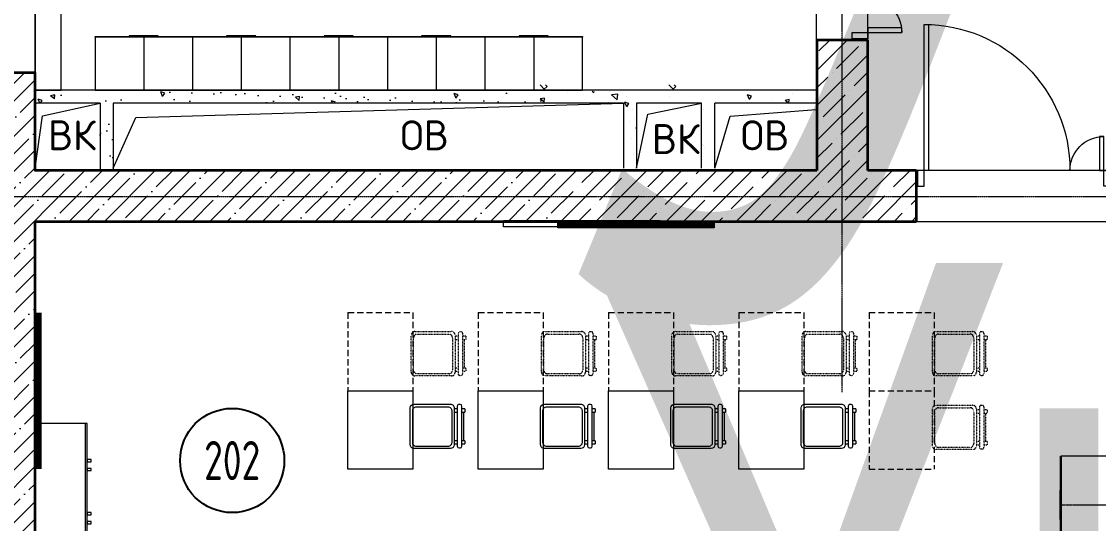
# Model space of a CAD drawing. Header units: millimetres. Extents: x 0 to 168960, y -92093 to 443706.
# Drawn here: x 5297 to 13561, y 208096 to 211946 of the extents above; entities that cross this region are included whole.
import ezdxf
from ezdxf.enums import TextEntityAlignment as Align

# ---------------------------------------------------------------- set-up
doc = ezdxf.new("R2018")
doc.units = ezdxf.units.MM
for name, pattern in [('HIDDEN', [0.375, 0.25, -0.125]), ('HIDDEN2', [4.7625, 3.175, -1.5875]), ('осевая', [50.8, 31.75, -6.35, 6.35, -6.35])]:
    doc.linetypes.add(name, pattern=pattern)
for name, color, linetype, lineweight in [('_0', 7, 'Continuous', 15), ('АР_Двери', 250, 'Continuous', 9), ('АР_Названия помещений', 124, 'Continuous', 5), ('АР_Номер помещения', 1, 'Continuous', 25), ('АР_Окна БЛОК', 250, 'Continuous', 13), ('АР_Помещения_площадь', 19, 'Continuous', 9), ('Основная ГКЛ', 250, 'Continuous', 9)]:
    doc.layers.add(name, color=color, linetype=linetype, lineweight=lineweight)
doc.layers.add('АР_Сущ.Несущая стена', color=7, linetype='Continuous')
doc.styles.add('ISOCPEUR', font='isocpeur.ttf', dxfattribs={"height": 175})
doc.styles.add('PDF ISOCPEUR', font='isocpeur.ttf')
doc.styles.get("Standard").update_dxf_attribs({"font": 'arial.ttf'})

# ---------------------------------------------------------------- blocks, each defined once
blk = doc.blocks.new('ОКНО 1910')
at = {"layer": 'АР_Окна БЛОК', "color": 8, "ltscale": 0.1}
for points in [[(178763.3, -124524.8), (180673.3, -124524.8), (180673.3, -125084.8), (178763.3, -125084.8)], [(178763.3, -125014.8), (180673.3, -125014.8), (180673.3, -125084.8), (178763.3, -125084.8)], [(178763.3, -125014.8), (178833.3, -125014.8), (178833.3, -125084.8), (178763.3, -125084.8)], [(180603.3, -125014.8), (180673.3, -125014.8), (180673.3, -125084.8), (180603.3, -125084.8)]]:
    blk.add_lwpolyline(points, close=True, dxfattribs=at)
blk.add_lwpolyline([(178833.3, -125049.8), (180603.3, -125049.8)], dxfattribs=at)
blk = doc.blocks.new('2 ЭТАЖ')
at = {"layer": 'АР_Сущ.Несущая стена', "lineweight": 13, "ltscale": 10000}
h = blk.add_hatch(dxfattribs=at)
h.set_pattern_fill('ANSI35', color=8, scale=30)
h.paths.add_polyline_path([(113713.3, -117384.8), (113154.3, -117384.8), (113153.3, -125084.8), (114353.3, -125084.8), (114353.3, -124524.8), (113713.3, -124524.8), (113713.3, -118524.8), (120474.7, -118524.8), (120474.7, -118134.8), (120103.3, -118134.8), (120103.3, -117134.8), (119713.3, -117134.8), (119713.3, -118134.8), (113713.3, -118134.8)])
at = {"layer": 'АР_Сущ.Несущая стена', "color": 8, "linetype": 'Continuous', "lineweight": 35}
for p, q in [((120103.3, -117134.8), (119713.3, -117134.8)), ((119713.3, -117134.8), (119713.3, -118134.8)), ((120103.3, -118134.8), (120103.3, -117134.8))]:
    blk.add_line(p, q, dxfattribs=at)
at = {"layer": 'АР_Сущ.Несущая стена', "color": 8, "linetype": 'Continuous', "lineweight": 35, "flags": 128}
for points in [[(119713.3, -118134.8), (113713.3, -118134.8), (113713.3, -117384.8), (113153.3, -117384.8), (113153.3, -124524.8)], [(120474.7, -118134.8), (120103.3, -118134.8)], [(120474.7, -118134.8), (120474.7, -118524.8)], [(113713.3, -124524.8), (113713.3, -118524.8), (120474.7, -118524.8)]]:
    blk.add_lwpolyline(points, dxfattribs=at)
at = {"layer": 'АР_Сущ.Несущая стена', "color": 8, "rotation": 270}
blk.add_blockref('ОКНО 1910', (238238.1, 63288.5), dxfattribs=at)
blk = doc.blocks.new('*U292')
at = {"layer": 'АР_Двери', "color": 8}
for points in [[(1430.7, 1120), (1395.7, 1120), (1395.7, 0), (1430.7, 0)], [(50, 260.7), (85, 260.7), (85, 0), (50, 0)], [(50, 0), (0, 0), (0, -120), (50, -120)], [(1430.7, 0), (1480.7, 0), (1480.7, -120), (1430.7, -120)]]:
    blk.add_lwpolyline(points, close=True, dxfattribs=at)
for centre, radius, start, end in [((1430.7, 0), 1120, 90, 180), ((50, 0), 260.7, 0, 90)]:
    blk.add_arc(centre, radius, start, end, dxfattribs=at)
at = {"layer": 'Основная ГКЛ', "color": 8, "ltscale": 5}
for p, q in [((-10, 0), (-10, -120)), ((1490.7, 0), (1490.7, -120))]:
    blk.add_line(p, q, dxfattribs=at)
blk = doc.blocks.new('*U313')
at = {"color": 8, "style": 'ISOCPEUR', "width": 0.7, "flags": 1}
blk.add_attdef('КАТЕГОРИЯ', (-499.2, -2092.2), '', height=250, dxfattribs=at)
at = {"layer": 'АР_Номер помещения', "color": 8, "style": 'ISOCPEUR', "width": 0.7}
blk.add_attdef('НОМЕР_ПОМЕЩЕНИЯ', text='', height=300, dxfattribs=at).set_placement((-17991.4, 9086.8), align=Align.MIDDLE_CENTER)
at = {"layer": 'АР_Помещения_площадь', "color": 8, "style": 'ISOCPEUR', "width": 0.7}
blk.add_attdef('ПЛОЩАДЬ_ПОМЕЩЕНИЯ', text='', height=200, dxfattribs=at).set_placement((-16295.6, 2793.5), align=Align.MIDDLE_RIGHT)
at = {"layer": 'АР_Помещения_площадь', "color": 8, "lineweight": 30, "width": 0.7, "flags": 104}
blk.add_attdef('ИМЯ_ПОМЕЩЕНИЯ', text='', height=100, dxfattribs=at).set_placement((157.6, 1217.1), align=Align.MIDDLE_CENTER)
blk = doc.blocks.new('*U314')
at = {"layer": 'АР_Номер помещения', "color": 8}
blk.add_circle((-20624.5, 6164.3), 400, dxfattribs=at)
at = {"color": 8, "style": 'ISOCPEUR', "width": 0.7, "flags": 1}
blk.add_attdef('КАТЕГОРИЯ', (-499.2, -2092.2), '', height=250, dxfattribs=at)
at = {"layer": 'АР_Номер помещения', "color": 8, "style": 'ISOCPEUR', "width": 0.7}
blk.add_attdef('НОМЕР_ПОМЕЩЕНИЯ', text='', height=300, dxfattribs=at).set_placement((-20624.5, 6164.3), align=Align.MIDDLE_CENTER)
at = {"layer": 'АР_Помещения_площадь', "color": 8, "style": 'ISOCPEUR', "width": 0.7}
blk.add_attdef('ПЛОЩАДЬ_ПОМЕЩЕНИЯ', text='', height=200, dxfattribs=at).set_placement((-14331.8, 2537.7), align=Align.MIDDLE_RIGHT)
at = {"layer": 'АР_Помещения_площадь', "color": 8, "lineweight": 30, "width": 0.7, "flags": 104}
blk.add_attdef('ИМЯ_ПОМЕЩЕНИЯ', text='', height=100, dxfattribs=at).set_placement((157.6, 1217.1), align=Align.MIDDLE_CENTER)
blk = doc.blocks.new('A$C3da1b1ea')
at = {"color": 8, "lineweight": 0}
blk.add_lwpolyline([(0, 0), (50, 0), (50, -1200), (0, -1200), (0, 0)], dxfattribs=at)
blk = doc.blocks.new('тумба 1450х400х750')
at = {"color": 8, "lineweight": 15, "ltscale": 100}
blk.add_line((-12776, 30271.1), (-14226, 30271.1), dxfattribs=at)
for points in [[(-12776, 29883.1), (-12776, 30283.1), (-14226, 30283.1), (-14226, 29883.1)], [(-13948.9, 30283.1), (-13931.6, 30283.1), (-13931.6, 30313.3), (-13948.9, 30313.3)], [(-13881.3, 30283.1), (-13863.9, 30283.1), (-13863.9, 30313.3), (-13881.3, 30313.3)], [(-13541.9, 30283.1), (-13524.5, 30283.1), (-13524.5, 30313.3), (-13541.9, 30313.3)], [(-13474.2, 30283.1), (-13456.9, 30283.1), (-13456.9, 30313.3), (-13474.2, 30313.3)], [(-13145, 30283.1), (-13127.6, 30283.1), (-13127.6, 30313.3), (-13145, 30313.3)], [(-13077.3, 30283.1), (-13060, 30283.1), (-13060, 30313.3), (-13077.3, 30313.3)]]:
    blk.add_lwpolyline(points, close=True, dxfattribs=at)
blk = doc.blocks.new('стул №3-5')
at = {"color": 8, "linetype": 'ByBlock', "extrusion": (-6.19742e-05, 0.000470712, 1)}
for p, q in [((-15407, 16627.7, 196.8), (-15407, 16619.9, 196.8)), ((-15086.8, 16641.7, 196.8), (-15393.1, 16641.7, 196.8)), ((-15372.7, 16664.9, 196.8), (-15348.5, 16664.9, 196.8)), ((-15372.7, 16664.9, 196.8), (-15372.7, 16641.7, 196.8)), ((-15348.5, 16641.7, 196.8), (-15348.5, 16664.9, 196.8)), ((-15348.5, 16653.3, 196.8), (-15128.7, 16653.3, 196.8)), ((-15128.7, 16664.9, 196.8), (-15104.4, 16664.9, 196.8)), ((-15128.7, 16664.9, 196.8), (-15128.7, 16641.7, 196.8)), ((-15104.4, 16641.7, 196.8), (-15104.4, 16664.9, 196.8)), ((-15072.8, 16619.9, 196.8), (-15072.8, 16627.7, 196.8)), ((-15393.1, 16605.9, 196.8), (-15086.8, 16605.9, 196.9)), ((-15372.7, 16605.9, 196.8), (-15372.7, 16583.2, 196.9)), ((-15348.5, 16583.2, 196.9), (-15348.5, 16605.9, 196.8)), ((-15128.7, 16605.9, 196.9), (-15128.7, 16583.2, 196.9)), ((-15104.4, 16583.2, 196.9), (-15104.4, 16605.9, 196.9))]:
    blk.add_line(p, q, dxfattribs=at)
at = {"color": 8, "ltscale": 100, "extrusion": (-6.19742e-05, 0.000470712, 1), "elevation": 205.6}
for points in [[(-15379.9, 16582.9), (-15097, 16582.9, -0.414169), (-15068.3, 16554.2), (-15068.3, 16274.2, -0.414258), (-15097, 16245.5), (-15379.9, 16245.5, -0.414169), (-15408.6, 16274.2), (-15408.6, 16554.2, -0.414258)], [(-15360.2, 16563.2), (-15113.6, 16563.2, -0.414214), (-15084.9, 16534.4), (-15084.9, 16292.6, -0.414214), (-15113.6, 16263.9), (-15360.2, 16263.9, -0.414214), (-15388.9, 16292.6), (-15388.9, 16534.4, -0.414214)]]:
    blk.add_lwpolyline(points, format="xyb", close=True, dxfattribs=at)
at = {"color": 8, "linetype": 'ByBlock', "extrusion": (-6.19742e-05, 0.000470712, 1)}
for centre, start, end in [((-15393, 16627.6, 205.6), 90, 180), ((-15393, 16619.8, 205.6), 180, 270), ((-15086.8, 16627.6, 205.6), 0, 90), ((-15086.8, 16619.8, 205.6), 270, 0)]:
    blk.add_arc(centre, 13.9, start, end, dxfattribs=at)
blk = doc.blocks.new('_стол№3-№5')
at = {"color": 8}
blk.add_lwpolyline([(-169868.3, 526261.4), (-169368.3, 526261.4), (-169368.3, 525661.4), (-169868.3, 525661.4)], close=True, dxfattribs=at)
blk = doc.blocks.new('_Стул резерв')
at = {"color": 8, "linetype": 'HIDDEN', "ltscale": 0.1, "extrusion": (6.19742e-05, -0.000470712, 1)}
for p, q in [((-31.6, 45, 0), (-31.6, 37.1, 0)), ((288.6, 58.9, 0), (-17.6, 58.9, 0)), ((-17.6, 23.2, 0), (288.6, 23.2, 0)), ((0, 81.6, 0), (0, 58.9, 0)), ((0, 23.2, 0), (0, 0)), ((24.3, 0, 0), (0, 0)), ((24.3, 58.9, 0), (24.3, 81.6, 0)), ((24.3, 0, 0), (24.3, 23.2, 0)), ((244, 11.6, 0), (24.3, 11.6, 0)), ((244, 81.6, 0), (244, 58.9, 0)), ((244, 23.2, 0), (244, 0, 0)), ((268.3, 0, 0), (244, 0, 0)), ((268.3, 58.9, 0), (268.3, 81.6, 0)), ((268.3, 0, 0), (268.3, 23.2, 0)), ((302.6, 37.1, 0), (302.6, 45, 0))]:
    blk.add_line(p, q, dxfattribs=at)
for points in [[(275.5, 81.9), (-7.4, 81.9, -0.414169), (-36.1, 110.6), (-36.1, 390.6, -0.414258), (-7.4, 419.3), (275.5, 419.3, -0.414169), (304.2, 390.6), (304.2, 110.6, -0.414258)], [(255.8, 101.6), (9.2, 101.6, -0.414214), (-19.5, 130.3), (-19.5, 372.2, -0.414214), (9.2, 400.9), (255.8, 400.9, -0.414214), (284.5, 372.2), (284.5, 130.3, -0.414214)]]:
    blk.add_lwpolyline(points, format="xyb", close=True, dxfattribs=at)
for centre, start, end in [((-17.6, 45), 90, 180), ((-17.6, 37.1), 180, 270), ((288.6, 45, 0), 0, 90), ((288.6, 37.1, 0), 270, 0)]:
    blk.add_arc(centre, 13.9, start, end, dxfattribs=at)
blk = doc.blocks.new('_стол.резерв')
at = {"color": 8, "linetype": 'HIDDEN2', "ltscale": 15}
for p, q in [((-20, 500), (-20, 0)), ((580, 500), (-20, 500)), ((580, 500), (580, 0)), ((580, 0), (-20, 0))]:
    blk.add_line(p, q, dxfattribs=at)
blk = doc.blocks.new('система хранения 30 и 5 ячеек 3740х400х1600')
at = {"color": 8, "linetype": 'HIDDEN', "ltscale": 10}
for p, q in [((127502.3, -71190.5), (127502.3, -71596.5)), ((127876.3, -71190.5), (127876.3, -71596.5)), ((128250.3, -71190.5), (128250.3, -71596.5)), ((128624.3, -71190.5), (128624.3, -71596.5)), ((128998.3, -71190.5), (128998.3, -71596.5)), ((129372.3, -71190.5), (129372.3, -71596.5)), ((129746.3, -71190.5), (129746.3, -71596.5)), ((130120.3, -71190.5), (130120.3, -71596.5)), ((130494.3, -71190.5), (130494.3, -71596.5))]:
    blk.add_line(p, q, dxfattribs=at)
at = {"color": 8, "ltscale": 100}
for points in [[(127128.3, -71186.5), (130868.3, -71186.5), (130868.3, -71190.5), (127128.3, -71190.5)], [(127128.3, -71596.5), (130868.3, -71596.5), (130868.3, -71190.5), (127128.3, -71190.5)], [(127502.1, -71179.6), (127390.2, -71179.6), (127390.2, -71186.5), (127502.1, -71186.5)], [(127614, -71179.6), (127502.1, -71179.6), (127502.1, -71186.5), (127614, -71186.5)], [(128250.1, -71179.6), (128138.2, -71179.6), (128138.2, -71186.5), (128250.1, -71186.5)], [(128362, -71179.6), (128250.1, -71179.6), (128250.1, -71186.5), (128362, -71186.5)], [(128998.1, -71179.6), (128886.2, -71179.6), (128886.2, -71186.5), (128998.1, -71186.5)], [(129110, -71179.6), (128998.1, -71179.6), (128998.1, -71186.5), (129110, -71186.5)], [(129746.1, -71179.6), (129634.2, -71179.6), (129634.2, -71186.5), (129746.1, -71186.5)], [(129858, -71179.6), (129746.1, -71179.6), (129746.1, -71186.5), (129858, -71186.5)], [(130494.1, -71179.6), (130382.2, -71179.6), (130382.2, -71186.5), (130494.1, -71186.5)], [(130606, -71179.6), (130494.1, -71179.6), (130494.1, -71186.5), (130606, -71186.5)]]:
    blk.add_lwpolyline(points, close=True, dxfattribs=at)

msp = doc.modelspace()

# ---------------------------------------------------------------- hatches: boundary and pattern name
at = {"layer": '_0'}
h = msp.add_hatch(dxfattribs=at)
h.set_pattern_fill('AR-CONC', color=256, scale=2, angle=90)
h.set_pattern_definition([(140, (9445.96, 328938.23), (31.8782, 364.36934), [38.1, -419.1]), (85, (9445.96, 328938.23), (-382.1137, -70.4868), [30.48, -335.2812]), (190.45144, (9448.6, 328968.6), (-350.2355, 293.8825), [32.38, -356.1805]), (136.1842, (9344.36, 328938.23), (84.0847, 542.158), [57.15, -628.65]), (186.63556, (9351.37, 328983.4), (-494.8522, 474.8083), [48.57, -534.2712]), (81.18415, (9344.36, 328938.23), (-494.8522, 474.8083), [45.72, -502.9195]), (111, (9369.76, 328989.03), (204.5304, 303.2288), [38.1, -419.1]), (56, (9369.76, 328989.03), (-368.3759, 123.604), [30.48, -335.28]), (161.45145, (9386.8, 329014.3), (-163.8455, 426.8328), [32.38, -356.1799]), (127.5, (9445.96, 328938.23), (-169.11008, 6.1772), [0, -331.216, 0, -340.36, 0, -336.55]), (97.5, (9445.96, 328938.23), (-200.36115, 133.63933), [0, -194.056, 0, -323.596, 0, -128.27]), (57.5, (9445.96, 328824.95), (11.45749, 271.18119), [0, -127, 0, -396.24, 0, -525.78]), (47.5, (9445.96, 328774.15), (-50.853, 296.25836), [0, -165.1, 0, -263.144, 0, -373.38])])
h.paths.add_polyline_path([(6001.28, 211320.047), (6001.28, 210820.047), (5901.28, 210820.047), (5901.28, 211320.047), (5401.28, 211320.047), (5401.28, 211410.047), (11396.349, 211410.047), (11396.349, 211320.047), (10016.349, 211320.047), (10016.349, 210820.047), (9916.349, 210820.047), (9916.349, 211320.047), (9828.242, 211320.047), (9828.242, 211320.099), (10616.349, 211320.047), (10616.349, 210820.047), (10516.349, 210820.047), (10516.349, 211320.047), (9916.349, 211320.047)])

# ---------------------------------------------------------------- linework, layer by layer
at = {"layer": '_0', "linetype": 'осевая', "ltscale": 0.3}
for p, q in [((11593.71, 209103.426), (11593.71, 226353.426)), ((1843.71, 210603.426), (74501.818, 210603.426))]:
    msp.add_line(p, q, dxfattribs=at)
at = {"layer": '_0'}
for p, q in [((11396.349, 211420.047), (5401.28, 211420.047)), ((5901.28, 211320.047), (5401.28, 211320.047)), ((9916.349, 211320.047), (6001.28, 211320.047)), ((9916.349, 211320.047), (9916.349, 210820.047)), ((10516.349, 211320.047), (10016.349, 211320.047)), ((11396.349, 211320.047), (10616.349, 211320.047))]:
    msp.add_line(p, q, dxfattribs=at)
at = {"layer": '_0', "ltscale": 0.1}
msp.add_lwpolyline([(5401.28, 211420.047), (5601.28, 211420.047), (5601.28, 219721.793), (5401.28, 219721.793)], dxfattribs=at)
at = {"layer": '_0'}
for points in [[(5401.281, 211420.047), (5401.28, 219721.793), (11401.28, 219721.793), (11396.349, 211420.047)], [(19461.28, 219721.793), (19461.28, 214261.512), (19161.28, 214261.512), (19161.28, 213408.559), (22413.695, 213408.559), (22413.695, 213311.512), (26565.994, 213311.512), (26565.994, 214231.512), (28265.994, 214231.512), (28265.994, 213311.512), (41381.751, 213313.434), (41381.75, 211246.372), (41381.75, 210706.434), (22591.28, 210706.434), (22591.28, 210803.434), (11791.281, 210803.434), (11791.28, 213721.793), (12391.28, 213721.793), (12391.28, 219721.793)], [(9318.212, 211461.441), (9330.995, 211447.896), (9308.66, 211426.819), (9275.986, 211461.441)], [(10306.43, 211461.441), (10319.212, 211447.896), (10296.878, 211426.819), (10264.204, 211461.441)], [(5401.28, 210820.047), (5458.127, 211223.704), (5901.28, 211320.047)], [(5901.28, 211320.047), (5901.28, 210803.434)], [(6001.28, 210820.047), (6175.751, 211209.17), (9916.349, 211320.047)], [(6001.28, 211320.047), (6001.28, 210803.434)], [(10016.349, 210820.047), (10102.09, 211235.69), (10516.349, 211320.047)], [(10516.349, 210820.047), (10516.349, 211320.047)], [(10616.349, 210820.047), (10616.349, 211320.047)], [(10616.349, 210820.047), (10735.541, 211220.057), (11396.349, 211270.047)]]:
    msp.add_lwpolyline(points, dxfattribs=at)
at = {"layer": '_0', "linetype": 'Continuous', "flags": 128}
for points in [[(9916.349, 211320.047), (6001.28, 211320.047)], [(10516.349, 211320.047), (10016.349, 211320.047)]]:
    msp.add_lwpolyline(points, dxfattribs=at)
at = {"layer": '_0', "flags": 128}
msp.add_lwpolyline([(10016.349, 211320.047), (10016.349, 210820.047)], dxfattribs=at)
at = {"layer": '_0'}
msp.add_lwpolyline([(13678.056, 204413.434), (5401.281, 204413.434), (5401.28, 210413.434), (13682.987, 210413.434)], close=True, dxfattribs=at)
at = {"layer": '_0', "lineweight": 0}
msp.add_lwpolyline([(10197.039, 210419.998), (10197.039, 210369.998), (8997.039, 210369.998), (8997.039, 210419.998), (10197.039, 210419.998)], dxfattribs=at)
at = {"layer": '_0', "const_width": 50}
for points in [[(10613.488, 210388.434), (9413.488, 210388.434)], [(5426.281, 209713.434), (5426.281, 208513.434)]]:
    msp.add_lwpolyline(points, dxfattribs=at)

# ---------------------------------------------------------------- block references
at = {"layer": '_0'}
for name, p in [('2 ЭТАЖ', (-108312.065, 328938.23)), ('система хранения 30 и 5 ячеек 3740х400х1600', (-121266.99, 283016.534)), ('_стол№3-№5', (177669.553, -317147.984)), ('_стол№3-№5', (178669.553, -317147.984)), ('_стол№3-№5', (179669.553, -317147.984)), ('_стол№3-№5', (180669.553, -317147.984))]:
    msp.add_blockref(name, p, dxfattribs=at)
ref = msp.add_blockref('*U313', (27538.428, 209421.205), dxfattribs=at)
lines = msp.add_mtext('\\W0.8000;Учебный кабинет', dxfattribs={"layer": 'АР_Названия помещений', "color": 8, "insert": (9204.492, 217630.052), "char_height": 7901.09076, "width": 2057.4742, "attachment_point": 1})
ref.add_attrib('ИМЯ_ПОМЕЩЕНИЯ', '', (9204.492, 217630.052), dxfattribs={"flags": 104}).embed_mtext(lines)
at = {"layer": '_0', "linetype": 'ByBlock', "xscale": -1, "rotation": 270}
msp.add_blockref('*U292', (11791.28, 211812.713), dxfattribs=at)
at = {"layer": '_0', "linetype": 'ByBlock', "xscale": -1}
msp.add_blockref('*U292', (13653.322, 210803.434), dxfattribs=at)
at = {"layer": '_0'}
ref = msp.add_blockref('*U314', (27538.428, 202414.592), dxfattribs=at)
ref.add_attrib('НОМЕР_ПОМЕЩЕНИЯ', '202', dxfattribs={"layer": 'АР_Номер помещения', "color": 8, "height": 300, "style": 'ISOCPEUR', "width": 0.7}).set_placement((6913.897, 208578.846), align=Align.MIDDLE_CENTER)
lines = msp.add_mtext('\\W0.8000;Учебный кабинет', dxfattribs={"layer": 'АР_Названия помещений', "color": 8, "insert": (9541.307, 210094.373), "char_height": 4801.24121, "width": 1889.24878, "attachment_point": 1})
ref.add_attrib('ИМЯ_ПОМЕЩЕНИЯ', '', (9541.307, 210094.373), dxfattribs={"flags": 104}).embed_mtext(lines)
at = {"layer": '_0', "lineweight": 0, "rotation": 270}
msp.add_blockref('A$C3da1b1ea', (10613.488, 210413.434), dxfattribs=at)
at = {"layer": '_0'}
for name, p, rotation in [('_стол.резерв', (8301.206, 209133.437), 89.99999999999999), ('_стол.резерв', (9301.206, 209133.437), 89.99999999999999), ('_стол.резерв', (10301.206, 209133.437), 89.99999999999999), ('_стол.резерв', (11301.206, 209133.437), 89.99999999999999), ('_стол.резерв', (12301.206, 209133.437), 89.99999999999999), ('_Стул резерв', (8706.202, 209263.74, 196.826), 89.99999999999999), ('_Стул резерв', (9706.202, 209263.74, 196.826), 89.99999999999999), ('_Стул резерв', (10706.202, 209263.74, 196.826), 89.99999999999999), ('_Стул резерв', (11706.202, 209263.74, 196.826), 89.99999999999999), ('_Стул резерв', (12706.202, 209263.74, 196.826), 89.99999999999999), ('_стол.резерв', (12301.206, 208533.437), 89.99999999999999), ('стул №3-5', (-7965.085, 193602.107), 270), ('стул №3-5', (-6965.085, 193602.107), 270), ('стул №3-5', (-5965.085, 193602.107), 270), ('стул №3-5', (-4965.085, 193602.107), 270), ('_Стул резерв', (12706.202, 208699.152, 196.826), 89.99999999999999), ('тумба 1450х400х750', (-24481.895, 194637.427), 270), ('система хранения 30 и 5 ячеек 3740х400х1600', (-57915.965, 77745.164), 89.99999999999999)]:
    msp.add_blockref(name, p, dxfattribs=dict(at, rotation=rotation))

# ---------------------------------------------------------------- texts
at = {"layer": '_0', "lineweight": 5, "ltscale": 0.1, "char_height": 229.1932, "attachment_point": 7, "style": 'PDF ISOCPEUR'}
for s, insert in [('ВК', (5500.025, 210958.574)), ('ОВ', (8203.587, 210958.574)), ('ВК', (10134.096, 210929.402)), ('ОВ', (10816.005, 210958.574))]:
    msp.add_mtext(s, dxfattribs=dict(at, insert=insert))

doc.saveas('drawing.dxf')
